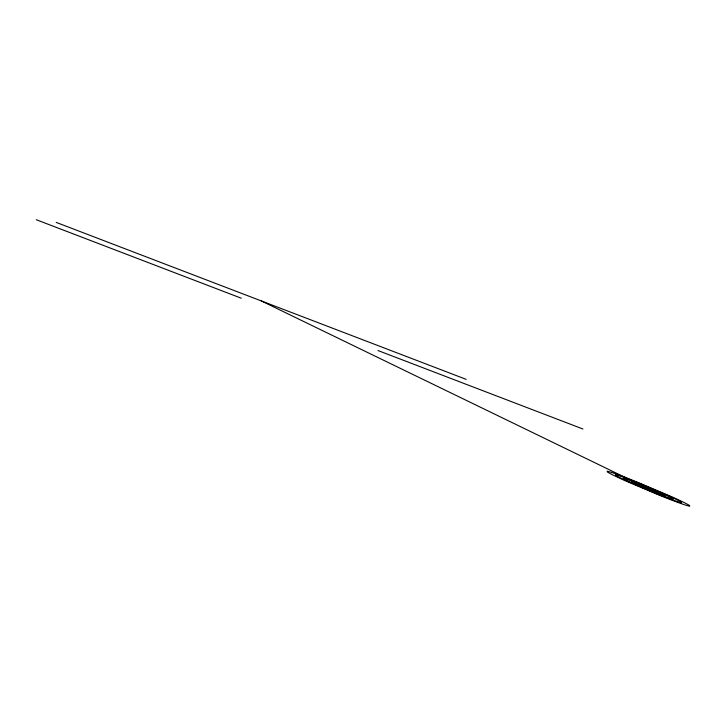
<?xml version="1.0" encoding="UTF-8"?>
<svg xmlns="http://www.w3.org/2000/svg" width="726" height="726" viewBox="0 0 726 726"><rect width="100%" height="100%" fill="white"/><g stroke="black" fill="none" stroke-linecap="round" stroke-linejoin="round"><path stroke-width="1.09" d="M56.229 222.41L466.219 379.371M36.3 219.733L241.295 298.214M377.956 350.531L582.951 429.012M261.224 300.891L648.427 488.716M611.555 472.372L607.154 471.174L607.372 471.973A33.859 2.305 22 0 0 614.26 475.639A53.025 3.603 22 0 0 625.385 480.803L658.536 494.896A53.025 3.603 22 0 0 672.63 500.459A33.859 2.305 22 0 0 684.564 504.797L689.7 506.267L689.482 505.459A33.859 2.305 22 0 0 682.594 501.802A53.025 3.603 22 0 0 671.468 496.638L638.326 482.545A53.025 3.603 22 0 0 624.233 476.982A35.946 2.441 22 0 0 611.555 472.372M618.933 475.639L615.412 474.677L615.584 475.321A27.08 1.842 22 0 0 621.093 478.252A42.417 2.886 22 0 0 629.996 482.382L656.513 493.662A42.417 2.886 22 0 0 667.793 498.109A27.08 1.842 22 0 0 677.331 501.584L681.442 502.755L681.269 502.111A27.08 1.842 22 0 0 675.761 499.179A42.417 2.886 22 0 0 666.858 495.05L640.35 483.779A42.417 2.886 22 0 0 629.07 479.332A28.759 1.96 22 0 0 618.933 475.639M626.311 478.906L623.67 478.189L623.797 478.67A20.31 1.379 22 0 0 627.926 480.875A31.817 2.16 22 0 0 634.606 483.97L654.489 492.428A31.817 2.16 22 0 0 662.947 495.767A20.31 1.379 22 0 0 670.107 498.372L673.193 499.252L673.066 498.762A20.31 1.379 22 0 0 668.927 496.566A31.817 2.16 22 0 0 662.257 493.471L642.365 485.013A31.817 2.16 22 0 0 633.907 481.674A21.571 1.47 22 0 0 626.311 478.906M633.68 482.182L631.919 481.701L645.614 488.344L664.934 495.74L651.249 489.097L633.68 482.182M641.058 485.449L640.178 485.213L656.685 492.228L641.058 485.449"/></g></svg>
